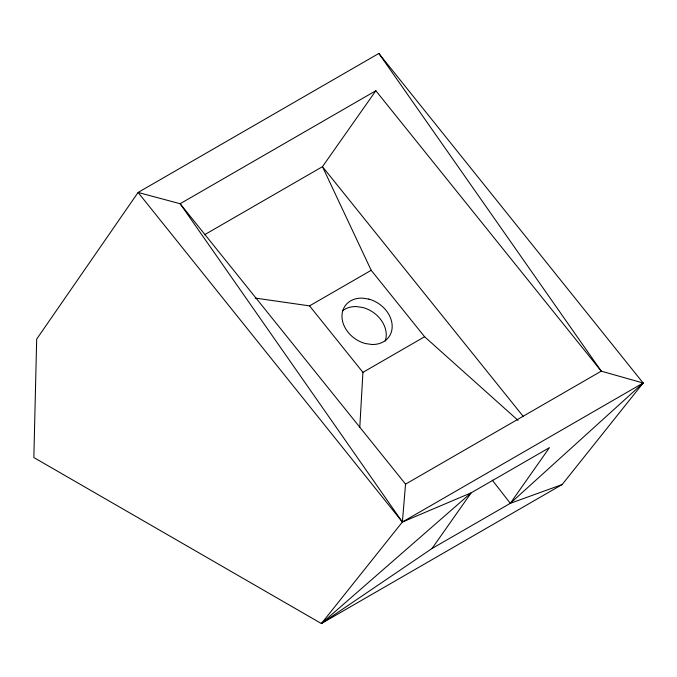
<?xml version="1.0" encoding="UTF-8"?>
<svg xmlns="http://www.w3.org/2000/svg" width="677" height="677" viewBox="0 0 677 677"><rect width="100%" height="100%" fill="white"/><g stroke="black" fill="none" stroke-linecap="round" stroke-linejoin="round"><path stroke-width="1.02" d="M359.792 427.195L362.931 372.35L309.541 305.877L255.237 298.083M432.028 548.514L471.167 492.831L402.375 522.026L138.091 192.454L180.141 203.726L405.557 484.14L402.375 522.026L321.389 623.551L33.85 457.55L36.676 339.101L138.091 192.454L378.858 53.449L643.15 383.013L562.155 484.546L321.389 623.551L471.167 492.831L549.453 447.641L510.306 503.324L432.028 548.514L321.389 623.551M492.247 480.111L510.306 503.324L643.15 383.013L601.261 371.157L375.845 90.735L322.472 166.669L204.496 234.775M375.845 90.735L180.141 203.726L402.375 522.026L643.15 383.013M309.541 305.877L371.199 270.301L424.606 336.748L518.049 420.383M362.931 372.35L424.606 336.748M405.557 484.14L601.261 371.157L378.858 53.449M510.306 503.324L562.155 484.546M523.423 416.66L322.472 166.669L371.199 270.301M342.376 310.904A26.835 21.165 35.1 0 1 356.407 306.563L362.948 307.544A26.835 21.165 35.1 0 1 385.205 341.106M368.872 299.107L362.33 298.125A26.835 21.165 35.1 0 0 342.02 317.555A26.835 21.165 35.1 0 0 365.275 343.518L371.825 344.491A26.835 21.165 35.1 0 0 392.135 325.062A26.835 21.165 35.1 0 0 368.872 299.107"/></g></svg>
